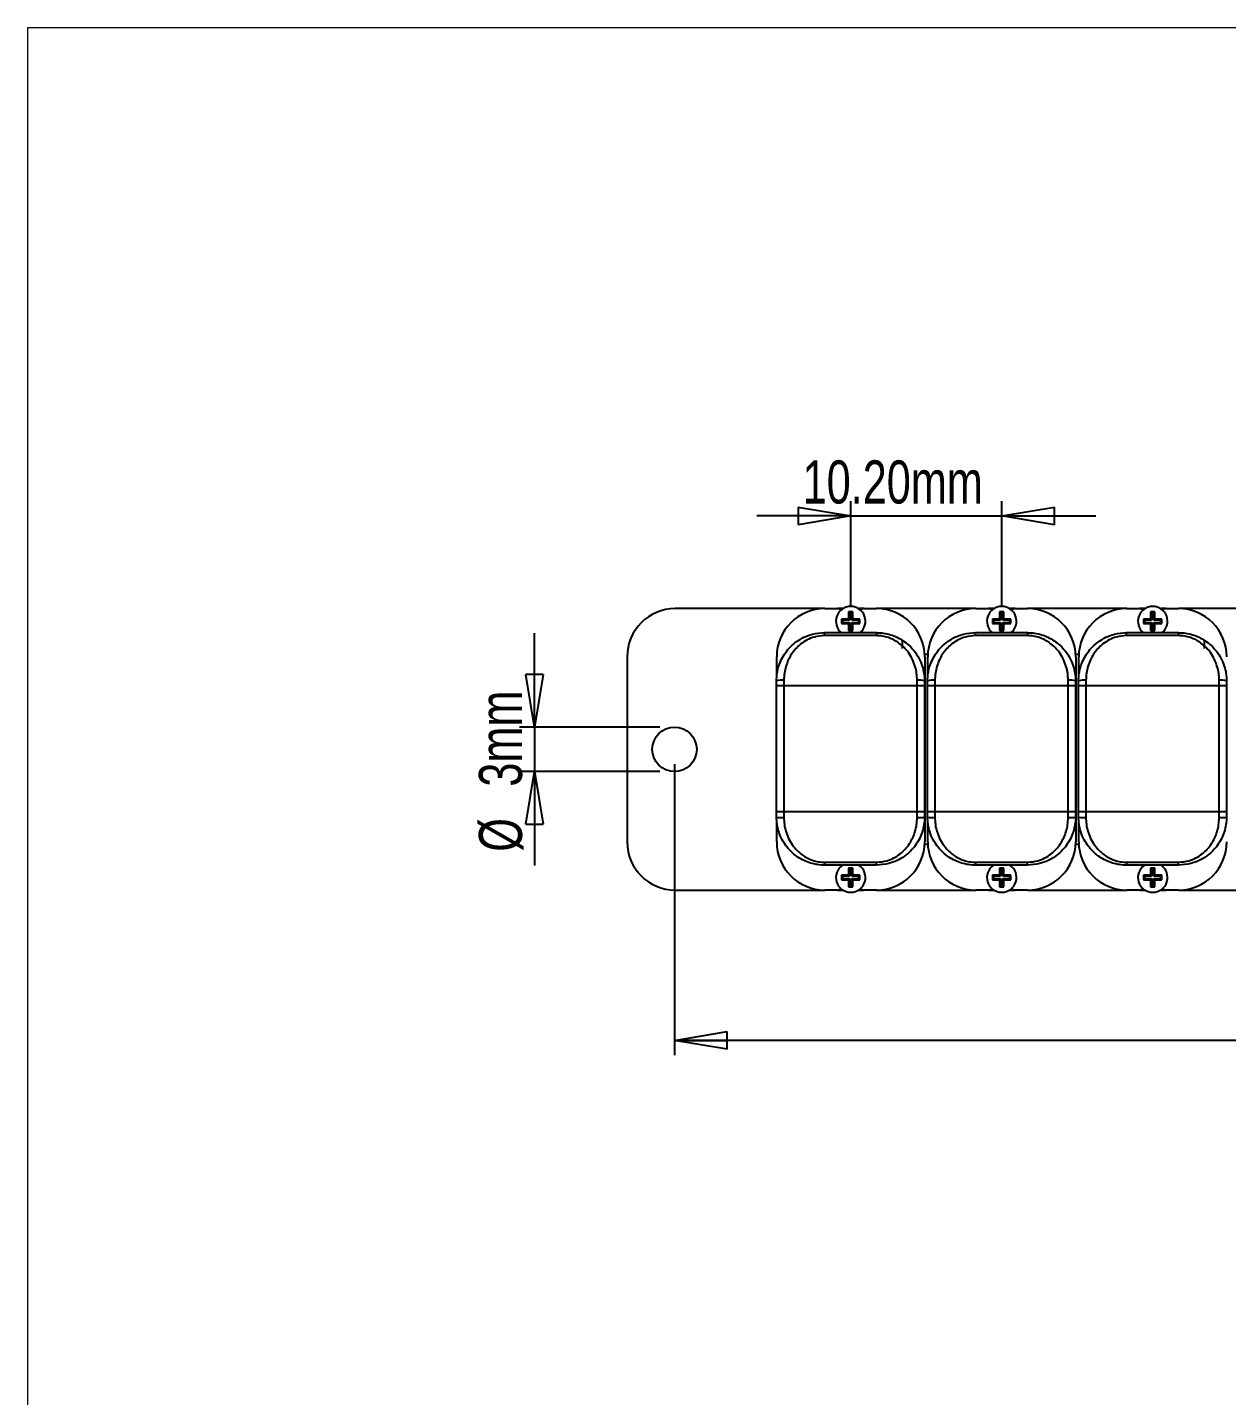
# Model space of a CAD drawing. Header units: millimetres. Extents: x 5 to 292, y 4 to 204.
# Drawn here: x 4.9 to 85.9, y 112.1 to 204.5 of the extents above; entities that cross this region are included whole.
import ezdxf

# ---------------------------------------------------------------- set-up
doc = ezdxf.new("R2010")
doc.units = ezdxf.units.MM
doc.layers.add('LAYER_1', color=179, linetype='Continuous')
doc.styles.add('SLDTEXTSTYLE0', font='TXT', dxfattribs={"width": 0.75})
doc.dimstyles.new('SLDDIMSTYLE0', dxfattribs={"dimtxt": 2.910417, "dimasz": 3.556, "dimexe": 0, "dimexo": 0.0625, "dimgap": 0.727604, "dimtad": 1, "dimrnd": 1e-09, "dimzin": 4, "dimdsep": 46, "dimtxsty": 'SLDTEXTSTYLE0', "dimblk1": 'CLOSED', "dimblk2": 'CLOSED', "dimsah": 1, "dimcen": 0.09, "dimadec": 0, "dimazin": 1, "dimtfac": 1, "dimtofl": 0, "dimtmove": 0, "dimatfit": 3, "dimldrblk": 'CLOSED', "dimfxl": 1, "dimfrac": 2, "dimtolj": 1, "dimtzin": 12, "dimarcsym": 0})
doc.dimstyles.new('SLDDIMSTYLE1', dxfattribs={"dimtxt": 2.910417, "dimasz": 3.556, "dimexe": 0, "dimexo": 0.0625, "dimgap": 0.727604, "dimtad": 1, "dimrnd": 1e-09, "dimzin": 4, "dimdsep": 46, "dimtxsty": 'SLDTEXTSTYLE0', "dimblk1": 'CLOSED', "dimblk2": 'CLOSED', "dimsah": 1, "dimcen": 0.09, "dimadec": 0, "dimazin": 1, "dimtfac": 1, "dimtmove": 0, "dimatfit": 0, "dimldrblk": 'CLOSED', "dimfxl": 1, "dimfrac": 2, "dimtolj": 1, "dimtzin": 12, "dimarcsym": 0})
doc.dimstyles.new('SLDDIMSTYLE2', dxfattribs={"dimtxt": 2.910417, "dimasz": 3.556, "dimexe": 0, "dimexo": 0.0625, "dimgap": 0.727604, "dimtad": 1, "dimrnd": 1e-09, "dimzin": 12, "dimdsep": 46, "dimtxsty": 'SLDTEXTSTYLE0', "dimblk1": 'CLOSED', "dimblk2": 'CLOSED', "dimsah": 1, "dimcen": 0.09, "dimadec": 0, "dimazin": 3, "dimtfac": 1, "dimtmove": 0, "dimatfit": 0, "dimldrblk": 'CLOSED', "dimfxl": 1, "dimfrac": 2, "dimtolj": 1, "dimtzin": 12, "dimarcsym": 0})

# ---------------------------------------------------------------- blocks, each defined once
blk = doc.blocks.new('_CLOSED')
at = {"color": 0, "linetype": 'ByBlock', "lineweight": -2}
for p, q in [((-1, 0.166667), (0, 0)), ((-1, 0.166667), (-1, -0.166667)), ((0, 0), (-1, -0.166667)), ((0, 0), (-1, 0))]:
    blk.add_line(p, q, dxfattribs=at)
blk = doc.blocks.new('_D_2')
at = {"layer": 'LAYER_1'}
for p, q in [((60.532, 165.381), (60.532, 172.489)), ((70.732, 165.381), (70.732, 172.489)), ((60.532, 171.489), (54.182, 171.489)), ((60.532, 171.489), (70.732, 171.489)), ((70.732, 171.489), (77.082, 171.489))]:
    blk.add_line(p, q, dxfattribs=at)
at = {"layer": 'LAYER_1', "xscale": 3.556, "yscale": 3.556}
blk.add_blockref('_CLOSED', (60.532, 171.489, -46.649), dxfattribs=at)
at = {"layer": 'LAYER_1', "xscale": 3.556, "yscale": 3.556, "rotation": 180}
blk.add_blockref('_CLOSED', (70.732, 171.489, -46.649), dxfattribs=at)
at = {"layer": 'LAYER_1', "insert": (57.286, 175.241), "char_height": 2.9104, "attachment_point": 1, "style": 'SLDTEXTSTYLE0'}
blk.add_mtext('10.20mm', dxfattribs=at)
blk = doc.blocks.new('_D_4')
at = {"layer": 'LAYER_1'}
for p, q in [((48.632, 154.731), (48.632, 135.081)), ((143.832, 154.731), (143.832, 135.081)), ((143.832, 136.081), (48.632, 136.081))]:
    blk.add_line(p, q, dxfattribs=at)
at = {"layer": 'LAYER_1', "xscale": 3.556, "yscale": 3.556, "rotation": 180}
blk.add_blockref('_CLOSED', (48.632, 136.081, -46.649), dxfattribs=at)
at = {"layer": 'LAYER_1', "xscale": 3.556, "yscale": 3.556}
blk.add_blockref('_CLOSED', (143.832, 136.081, -46.649), dxfattribs=at)
at = {"layer": 'LAYER_1', "insert": (87.757, 139.833), "char_height": 2.9104, "attachment_point": 1, "style": 'SLDTEXTSTYLE0'}
blk.add_mtext('95.20mm', dxfattribs=at)
blk = doc.blocks.new('_D_5')
at = {"layer": 'LAYER_1'}
for p, q in [((39.172, 157.231), (39.172, 163.581)), ((47.632, 157.231), (38.172, 157.231)), ((39.172, 157.231), (39.172, 154.231)), ((47.632, 154.231), (38.172, 154.231)), ((39.172, 154.231), (39.172, 147.881))]:
    blk.add_line(p, q, dxfattribs=at)
at = {"layer": 'LAYER_1', "xscale": 3.556, "yscale": 3.556}
for p, rotation in [((39.172, 157.231, -46.649), 270), ((39.172, 154.231, -46.649), 90)]:
    blk.add_blockref('_CLOSED', p, dxfattribs=dict(at, rotation=rotation))
at = {"layer": 'LAYER_1', "char_height": 2.9104, "attachment_point": 1, "rotation": 90, "style": 'SLDTEXTSTYLE0'}
for s, insert in [('3mm', (35.42, 153.214)), ('%%c', (35.42, 148.821))]:
    blk.add_mtext(s, dxfattribs=dict(at, insert=insert))

msp = doc.modelspace()

# ---------------------------------------------------------------- linework, layer by layer
at = {"color": 7, "linetype": 'Continuous', "lineweight": 18}
for q in [(291.92, 204.48), (4.92, 4.48)]:
    msp.add_line((4.92, 204.48), q, dxfattribs=at)
at = {"color": 7, "linetype": 'Continuous', "lineweight": 25}
for p, q in [((58.782, 165.231), (48.682, 165.231)), ((58.782, 165.231), (59.632, 165.231)), ((59.932, 165.231), (59.632, 165.231)), ((60.382, 164.531), (59.907, 164.531)), ((59.907, 164.531), (59.907, 164.231)), ((59.98, 164.458), (59.907, 164.531)), ((59.932, 165.181), (59.932, 165.231)), ((60.006, 165.231), (59.932, 165.231)), ((60.455, 164.458), (59.98, 164.458)), ((59.98, 164.458), (59.98, 164.304)), ((60.455, 164.933), (60.382, 165.006)), ((60.682, 165.006), (60.382, 165.006)), ((60.382, 165.006), (60.382, 164.531)), ((60.455, 164.458), (60.382, 164.531)), ((60.61, 164.933), (60.455, 164.933)), ((60.455, 164.933), (60.455, 164.458)), ((60.61, 164.933), (60.682, 165.006)), ((60.61, 164.458), (60.61, 164.933)), ((60.61, 164.458), (60.682, 164.531)), ((61.085, 164.458), (60.61, 164.458)), ((60.682, 164.531), (60.682, 165.006)), ((61.157, 164.531), (60.682, 164.531)), ((61.132, 165.231), (61.059, 165.231)), ((61.085, 164.458), (61.157, 164.531)), ((61.085, 164.304), (61.085, 164.458)), ((61.132, 165.231), (61.132, 165.181)), ((61.432, 165.231), (61.132, 165.231)), ((61.157, 164.231), (61.157, 164.531)), ((61.432, 165.231), (62.282, 165.231)), ((68.982, 165.231), (62.282, 165.231)), ((68.982, 165.231), (69.832, 165.231)), ((70.132, 165.231), (69.832, 165.231)), ((70.582, 164.531), (70.107, 164.531)), ((70.107, 164.531), (70.107, 164.231)), ((70.18, 164.458), (70.107, 164.531)), ((70.132, 165.181), (70.132, 165.231)), ((70.206, 165.231), (70.132, 165.231)), ((70.655, 164.458), (70.18, 164.458)), ((70.18, 164.458), (70.18, 164.304)), ((70.655, 164.933), (70.582, 165.006)), ((70.882, 165.006), (70.582, 165.006)), ((70.582, 165.006), (70.582, 164.531)), ((70.655, 164.458), (70.582, 164.531)), ((70.81, 164.933), (70.655, 164.933)), ((70.655, 164.933), (70.655, 164.458)), ((70.81, 164.933), (70.882, 165.006)), ((70.81, 164.458), (70.81, 164.933)), ((70.81, 164.458), (70.882, 164.531)), ((71.285, 164.458), (70.81, 164.458)), ((70.882, 164.531), (70.882, 165.006)), ((71.357, 164.531), (70.882, 164.531)), ((71.332, 165.231), (71.259, 165.231)), ((71.285, 164.458), (71.357, 164.531)), ((71.285, 164.304), (71.285, 164.458)), ((71.332, 165.231), (71.332, 165.181)), ((71.632, 165.231), (71.332, 165.231)), ((71.357, 164.231), (71.357, 164.531)), ((71.632, 165.231), (72.482, 165.231)), ((79.182, 165.231), (72.482, 165.231)), ((79.182, 165.231), (80.032, 165.231)), ((80.332, 165.231), (80.032, 165.231)), ((80.782, 164.531), (80.307, 164.531)), ((80.307, 164.531), (80.307, 164.231)), ((80.38, 164.458), (80.307, 164.531)), ((80.332, 165.181), (80.332, 165.231)), ((80.406, 165.231), (80.332, 165.231)), ((80.38, 164.458), (80.38, 164.304)), ((80.855, 164.458), (80.38, 164.458)), ((80.782, 165.006), (80.782, 164.531)), ((81.082, 165.006), (80.782, 165.006)), ((80.855, 164.933), (80.782, 165.006)), ((80.855, 164.458), (80.782, 164.531)), ((81.01, 164.933), (80.855, 164.933)), ((80.855, 164.933), (80.855, 164.458)), ((81.01, 164.933), (81.082, 165.006)), ((81.01, 164.458), (81.01, 164.933)), ((81.01, 164.458), (81.082, 164.531)), ((81.485, 164.458), (81.01, 164.458)), ((81.082, 164.531), (81.082, 165.006)), ((81.557, 164.531), (81.082, 164.531)), ((81.532, 165.231), (81.459, 165.231)), ((81.485, 164.458), (81.557, 164.531)), ((81.485, 164.304), (81.485, 164.458)), ((81.532, 165.231), (81.532, 165.181)), ((81.832, 165.231), (81.532, 165.231)), ((81.557, 164.231), (81.557, 164.531)), ((81.832, 165.231), (82.682, 165.231)), ((89.382, 165.231), (82.682, 165.231)), ((58.769, 163.41), (58.769, 163.61)), ((58.769, 163.61), (62.269, 163.61)), ((59.939, 164.262), (59.907, 164.231)), ((59.907, 164.231), (60.382, 164.231)), ((59.932, 164.381), (59.943, 164.267)), ((59.98, 164.304), (59.943, 164.267)), ((59.98, 164.304), (60.455, 164.304)), ((60.455, 164.304), (60.382, 164.231)), ((60.382, 164.231), (60.382, 163.756)), ((60.414, 163.787), (60.382, 163.756)), ((60.382, 163.756), (60.682, 163.756)), ((60.455, 163.829), (60.418, 163.792)), ((60.455, 164.304), (60.455, 163.829)), ((60.455, 163.829), (60.61, 163.829)), ((60.61, 164.304), (60.682, 164.231)), ((60.61, 164.304), (61.085, 164.304)), ((60.61, 163.829), (60.61, 164.304)), ((60.61, 163.829), (60.646, 163.792)), ((60.651, 163.787), (60.682, 163.756)), ((60.682, 163.756), (60.682, 164.231)), ((60.682, 164.231), (61.157, 164.231)), ((61.085, 164.304), (61.121, 164.267)), ((61.121, 164.267), (61.132, 164.381)), ((61.126, 164.262), (61.157, 164.231)), ((62.269, 163.61), (62.269, 163.41)), ((68.969, 163.41), (68.969, 163.61)), ((68.969, 163.61), (72.469, 163.61)), ((70.139, 164.262), (70.107, 164.231)), ((70.107, 164.231), (70.582, 164.231)), ((70.132, 164.381), (70.143, 164.267)), ((70.18, 164.304), (70.143, 164.267)), ((70.18, 164.304), (70.655, 164.304)), ((70.655, 164.304), (70.582, 164.231)), ((70.582, 164.231), (70.582, 163.756)), ((70.614, 163.787), (70.582, 163.756)), ((70.582, 163.756), (70.882, 163.756)), ((70.655, 163.829), (70.618, 163.792)), ((70.655, 164.304), (70.655, 163.829)), ((70.655, 163.829), (70.81, 163.829)), ((70.81, 163.829), (70.81, 164.304)), ((70.81, 164.304), (70.882, 164.231)), ((70.81, 164.304), (71.285, 164.304)), ((70.81, 163.829), (70.846, 163.792)), ((70.851, 163.787), (70.882, 163.756)), ((70.882, 163.756), (70.882, 164.231)), ((70.882, 164.231), (71.357, 164.231)), ((71.285, 164.304), (71.321, 164.267)), ((71.321, 164.267), (71.332, 164.381)), ((71.326, 164.262), (71.357, 164.231)), ((72.469, 163.61), (72.469, 163.41)), ((79.169, 163.41), (79.169, 163.61)), ((79.169, 163.61), (82.669, 163.61)), ((80.339, 164.262), (80.307, 164.231)), ((80.307, 164.231), (80.782, 164.231)), ((80.332, 164.381), (80.343, 164.267)), ((80.38, 164.304), (80.343, 164.267)), ((80.38, 164.304), (80.855, 164.304)), ((80.855, 164.304), (80.782, 164.231)), ((80.782, 164.231), (80.782, 163.756)), ((80.814, 163.787), (80.782, 163.756)), ((80.782, 163.756), (81.082, 163.756)), ((80.855, 163.829), (80.818, 163.792)), ((80.855, 164.304), (80.855, 163.829)), ((80.855, 163.829), (81.01, 163.829)), ((81.01, 163.829), (81.01, 164.304)), ((81.01, 164.304), (81.082, 164.231)), ((81.01, 164.304), (81.485, 164.304)), ((81.01, 163.829), (81.046, 163.792)), ((81.051, 163.787), (81.082, 163.756)), ((81.082, 163.756), (81.082, 164.231)), ((81.082, 164.231), (81.557, 164.231)), ((81.485, 164.304), (81.521, 164.267)), ((81.521, 164.267), (81.532, 164.381)), ((81.526, 164.262), (81.557, 164.231)), ((82.669, 163.61), (82.669, 163.41)), ((62.269, 163.41), (58.769, 163.41)), ((64.032, 162.531), (64.032, 163.031)), ((72.469, 163.41), (68.969, 163.41)), ((82.669, 163.41), (79.169, 163.41)), ((84.432, 162.531), (84.432, 163.031)), ((45.432, 161.981), (45.432, 149.481)), ((55.532, 160.533), (55.532, 161.981)), ((65.736, 162.131), (65.529, 162.131)), ((65.532, 161.981), (65.532, 149.481)), ((65.732, 160.533), (65.732, 161.981)), ((75.936, 162.131), (75.729, 162.131)), ((75.732, 161.981), (75.732, 149.481)), ((75.932, 160.533), (75.932, 161.981)), ((55.519, 160.01), (55.519, 160.36)), ((56.019, 160.01), (55.519, 160.01)), ((55.519, 151.51), (55.519, 160.01)), ((56.019, 160.394), (56.019, 160.01)), ((65.019, 160.01), (56.019, 160.01)), ((56.019, 160.01), (56.019, 151.51)), ((65.019, 160.01), (65.019, 160.394)), ((65.519, 160.01), (65.019, 160.01)), ((65.019, 151.51), (65.019, 160.01)), ((65.519, 160.36), (65.519, 160.01)), ((65.519, 160.01), (65.519, 151.51)), ((65.719, 160.01), (65.719, 160.36)), ((66.219, 160.01), (65.719, 160.01)), ((65.719, 151.51), (65.719, 160.01)), ((66.219, 160.394), (66.219, 160.01)), ((75.219, 160.01), (66.219, 160.01)), ((66.219, 160.01), (66.219, 151.51)), ((75.219, 160.01), (75.219, 160.394)), ((75.719, 160.01), (75.219, 160.01)), ((75.219, 151.51), (75.219, 160.01)), ((75.719, 160.36), (75.719, 160.01)), ((75.719, 160.01), (75.719, 151.51)), ((75.919, 160.01), (75.919, 160.36)), ((76.419, 160.01), (75.919, 160.01)), ((75.919, 151.51), (75.919, 160.01)), ((76.419, 160.394), (76.419, 160.01)), ((85.419, 160.01), (76.419, 160.01)), ((76.419, 160.01), (76.419, 151.51)), ((85.419, 160.01), (85.419, 160.394)), ((85.919, 160.01), (85.419, 160.01)), ((85.419, 151.51), (85.419, 160.01)), ((85.919, 160.36), (85.919, 160.01)), ((85.919, 160.01), (85.919, 151.51)), ((56.019, 151.51), (55.519, 151.51)), ((55.519, 151.16), (55.519, 151.51)), ((55.532, 149.481), (55.532, 150.988)), ((65.019, 151.51), (56.019, 151.51)), ((56.019, 151.51), (56.019, 151.127)), ((65.519, 151.51), (65.019, 151.51)), ((65.019, 151.127), (65.019, 151.51)), ((65.519, 151.51), (65.519, 151.16)), ((66.219, 151.51), (65.719, 151.51)), ((65.719, 151.16), (65.719, 151.51)), ((65.732, 149.481), (65.732, 150.988)), ((75.219, 151.51), (66.219, 151.51)), ((66.219, 151.51), (66.219, 151.127)), ((75.719, 151.51), (75.219, 151.51)), ((75.219, 151.127), (75.219, 151.51)), ((75.719, 151.51), (75.719, 151.16)), ((76.419, 151.51), (75.919, 151.51)), ((75.919, 151.16), (75.919, 151.51)), ((75.932, 149.481), (75.932, 150.988)), ((85.419, 151.51), (76.419, 151.51)), ((76.419, 151.51), (76.419, 151.127)), ((85.919, 151.51), (85.419, 151.51)), ((85.419, 151.127), (85.419, 151.51)), ((85.919, 151.51), (85.919, 151.16)), ((65.529, 149.331), (65.736, 149.331)), ((75.729, 149.331), (75.936, 149.331)), ((58.769, 148.11), (62.269, 148.11)), ((58.769, 148.11), (58.769, 147.91)), ((62.269, 147.91), (58.769, 147.91)), ((62.269, 147.91), (62.269, 148.11)), ((68.969, 148.11), (68.969, 147.91)), ((68.969, 148.11), (72.469, 148.11)), ((72.469, 147.91), (68.969, 147.91)), ((72.469, 147.91), (72.469, 148.11)), ((79.169, 148.11), (82.669, 148.11)), ((79.169, 148.11), (79.169, 147.91)), ((82.669, 147.91), (79.169, 147.91)), ((82.669, 147.91), (82.669, 148.11)), ((60.382, 147.231), (59.907, 147.231)), ((59.907, 147.231), (59.907, 146.931)), ((59.939, 147.2), (59.907, 147.231)), ((59.98, 147.004), (59.907, 146.931)), ((59.907, 146.931), (60.382, 146.931)), ((59.943, 147.195), (59.932, 147.081)), ((59.98, 147.158), (59.943, 147.195)), ((60.455, 147.158), (59.98, 147.158)), ((59.98, 147.158), (59.98, 147.004)), ((59.98, 147.004), (60.455, 147.004)), ((60.382, 147.706), (60.382, 147.231)), ((60.682, 147.706), (60.382, 147.706)), ((60.414, 147.675), (60.382, 147.706)), ((60.455, 147.158), (60.382, 147.231)), ((60.455, 147.004), (60.382, 146.931)), ((60.382, 146.931), (60.382, 146.456)), ((60.455, 147.633), (60.418, 147.67)), ((60.61, 147.633), (60.455, 147.633)), ((60.455, 147.633), (60.455, 147.158)), ((60.455, 147.004), (60.455, 146.529)), ((60.61, 147.633), (60.646, 147.67)), ((60.61, 147.158), (60.61, 147.633)), ((60.61, 147.158), (60.682, 147.231)), ((61.085, 147.158), (60.61, 147.158)), ((60.61, 146.529), (60.61, 147.004)), ((60.61, 147.004), (60.682, 146.931)), ((60.61, 147.004), (61.085, 147.004)), ((60.651, 147.675), (60.682, 147.706)), ((60.682, 147.231), (60.682, 147.706)), ((61.157, 147.231), (60.682, 147.231)), ((60.682, 146.456), (60.682, 146.931)), ((60.682, 146.931), (61.157, 146.931)), ((61.085, 147.158), (61.121, 147.195)), ((61.085, 147.004), (61.085, 147.158)), ((61.085, 147.004), (61.157, 146.931)), ((61.132, 147.081), (61.121, 147.195)), ((61.126, 147.2), (61.157, 147.231)), ((61.157, 146.931), (61.157, 147.231)), ((70.582, 147.231), (70.107, 147.231)), ((70.107, 147.231), (70.107, 146.931)), ((70.139, 147.2), (70.107, 147.231)), ((70.18, 147.004), (70.107, 146.931)), ((70.107, 146.931), (70.582, 146.931)), ((70.143, 147.195), (70.132, 147.081)), ((70.18, 147.158), (70.143, 147.195)), ((70.655, 147.158), (70.18, 147.158)), ((70.18, 147.158), (70.18, 147.004)), ((70.18, 147.004), (70.655, 147.004)), ((70.614, 147.675), (70.582, 147.706)), ((70.882, 147.706), (70.582, 147.706)), ((70.582, 147.706), (70.582, 147.231)), ((70.655, 147.158), (70.582, 147.231)), ((70.655, 147.004), (70.582, 146.931)), ((70.582, 146.931), (70.582, 146.456)), ((70.655, 147.633), (70.618, 147.67)), ((70.81, 147.633), (70.655, 147.633)), ((70.655, 147.633), (70.655, 147.158)), ((70.655, 147.004), (70.655, 146.529)), ((70.81, 147.633), (70.846, 147.67)), ((70.81, 147.158), (70.81, 147.633)), ((70.81, 147.158), (70.882, 147.231)), ((71.285, 147.158), (70.81, 147.158)), ((70.81, 146.529), (70.81, 147.004)), ((70.81, 147.004), (70.882, 146.931)), ((70.81, 147.004), (71.285, 147.004)), ((70.851, 147.675), (70.882, 147.706)), ((70.882, 147.231), (70.882, 147.706)), ((71.357, 147.231), (70.882, 147.231)), ((70.882, 146.456), (70.882, 146.931)), ((70.882, 146.931), (71.357, 146.931)), ((71.285, 147.158), (71.321, 147.195)), ((71.285, 147.004), (71.285, 147.158)), ((71.285, 147.004), (71.357, 146.931)), ((71.332, 147.081), (71.321, 147.195)), ((71.326, 147.2), (71.357, 147.231)), ((71.357, 146.931), (71.357, 147.231)), ((80.782, 147.231), (80.307, 147.231)), ((80.307, 147.231), (80.307, 146.931)), ((80.339, 147.2), (80.307, 147.231)), ((80.38, 147.004), (80.307, 146.931)), ((80.307, 146.931), (80.782, 146.931)), ((80.343, 147.195), (80.332, 147.081)), ((80.38, 147.158), (80.343, 147.195)), ((80.38, 147.158), (80.38, 147.004)), ((80.855, 147.158), (80.38, 147.158)), ((80.38, 147.004), (80.855, 147.004)), ((80.782, 147.706), (80.782, 147.231)), ((81.082, 147.706), (80.782, 147.706)), ((80.814, 147.675), (80.782, 147.706)), ((80.855, 147.158), (80.782, 147.231)), ((80.855, 147.004), (80.782, 146.931)), ((80.782, 146.931), (80.782, 146.456)), ((80.855, 147.633), (80.818, 147.67)), ((81.01, 147.633), (80.855, 147.633)), ((80.855, 147.633), (80.855, 147.158)), ((80.855, 147.004), (80.855, 146.529)), ((81.01, 147.633), (81.046, 147.67)), ((81.01, 147.158), (81.01, 147.633)), ((81.01, 147.158), (81.082, 147.231)), ((81.485, 147.158), (81.01, 147.158)), ((81.01, 146.529), (81.01, 147.004)), ((81.01, 147.004), (81.082, 146.931)), ((81.01, 147.004), (81.485, 147.004)), ((81.051, 147.675), (81.082, 147.706)), ((81.082, 147.231), (81.082, 147.706)), ((81.557, 147.231), (81.082, 147.231)), ((81.082, 146.456), (81.082, 146.931)), ((81.082, 146.931), (81.557, 146.931)), ((81.485, 147.158), (81.521, 147.195)), ((81.485, 147.004), (81.485, 147.158)), ((81.485, 147.004), (81.557, 146.931)), ((81.532, 147.081), (81.521, 147.195)), ((81.526, 147.2), (81.557, 147.231)), ((81.557, 146.931), (81.557, 147.231)), ((48.682, 146.231), (58.782, 146.231)), ((59.632, 146.231), (58.782, 146.231)), ((59.632, 146.231), (59.932, 146.231)), ((59.932, 146.231), (59.932, 146.281)), ((59.932, 146.231), (60.006, 146.231)), ((60.455, 146.529), (60.382, 146.456)), ((60.382, 146.456), (60.682, 146.456)), ((60.455, 146.529), (60.61, 146.529)), ((60.61, 146.529), (60.682, 146.456)), ((61.059, 146.231), (61.132, 146.231)), ((61.132, 146.281), (61.132, 146.231)), ((61.132, 146.231), (61.432, 146.231)), ((62.282, 146.231), (61.432, 146.231)), ((62.282, 146.231), (68.982, 146.231)), ((69.832, 146.231), (68.982, 146.231)), ((69.832, 146.231), (70.132, 146.231)), ((70.132, 146.231), (70.132, 146.281)), ((70.132, 146.231), (70.206, 146.231)), ((70.655, 146.529), (70.582, 146.456)), ((70.582, 146.456), (70.882, 146.456)), ((70.655, 146.529), (70.81, 146.529)), ((70.81, 146.529), (70.882, 146.456)), ((71.259, 146.231), (71.332, 146.231)), ((71.332, 146.281), (71.332, 146.231)), ((71.332, 146.231), (71.632, 146.231)), ((72.482, 146.231), (71.632, 146.231)), ((72.482, 146.231), (79.182, 146.231)), ((80.032, 146.231), (79.182, 146.231)), ((80.032, 146.231), (80.332, 146.231)), ((80.332, 146.231), (80.332, 146.281)), ((80.332, 146.231), (80.406, 146.231)), ((80.855, 146.529), (80.782, 146.456)), ((80.782, 146.456), (81.082, 146.456)), ((80.855, 146.529), (81.01, 146.529)), ((81.01, 146.529), (81.082, 146.456)), ((81.459, 146.231), (81.532, 146.231)), ((81.532, 146.281), (81.532, 146.231)), ((81.532, 146.231), (81.832, 146.231)), ((82.682, 146.231), (81.832, 146.231)), ((82.682, 146.231), (89.382, 146.231))]:
    msp.add_line(p, q, dxfattribs=at)
msp.add_circle((48.632, 155.731), 1.5, dxfattribs=at)
for centre, radius, start, end in [((60.532, 164.381), 1, 309.61017, 230.38983), ((70.732, 164.381), 1, 309.61017, 230.38983), ((80.932, 164.381), 1, 309.61017, 230.38983), ((48.682, 161.981), 3.25, 90, 180), ((58.782, 161.981), 3.25, 90, 180), ((59.632, 164.931), 0.3, 39.90868, 90), ((61.432, 164.931), 0.3, 90, 140.09132), ((62.282, 161.981), 3.25, 0, 90), ((68.982, 161.981), 3.25, 90, 180), ((69.832, 164.931), 0.3, 39.90868, 90), ((71.632, 164.931), 0.3, 90, 140.09132), ((72.482, 161.981), 3.25, 0, 90), ((79.182, 161.981), 3.25, 90, 180), ((80.032, 164.931), 0.3, 39.90868, 90), ((81.832, 164.931), 0.3, 90, 140.09132), ((82.682, 161.981), 3.25, 0, 90), ((60.532, 164.381), 0.6, 259.04147, 280.95853), ((70.732, 164.381), 0.6, 259.04147, 280.95853), ((80.932, 164.381), 0.6, 259.04147, 280.95853), ((55.894, 158.524), 1.875, 86.19456, 101.55626), ((65.143, 158.524), 1.875, 78.44374, 93.80544), ((66.094, 158.524), 1.875, 86.19456, 101.55626), ((75.343, 158.524), 1.875, 78.44374, 93.80544), ((76.294, 158.524), 1.875, 86.19456, 101.55626), ((85.543, 158.524), 1.875, 78.44374, 93.80544), ((55.894, 152.997), 1.875, 258.44374, 273.80544), ((65.143, 152.997), 1.875, 266.19456, 281.55626), ((66.094, 152.997), 1.875, 258.44374, 273.80544), ((75.343, 152.997), 1.875, 266.19456, 281.55626), ((76.294, 152.997), 1.875, 258.44374, 273.80544), ((85.543, 152.997), 1.875, 266.19456, 281.55626), ((48.682, 149.481), 3.25, 180, 270), ((58.782, 149.481), 3.25, 180, 270), ((62.282, 149.481), 3.25, 270, 360), ((68.982, 149.481), 3.25, 180, 270), ((72.482, 149.481), 3.25, 270, 360), ((79.182, 149.481), 3.25, 180, 270), ((82.682, 149.481), 3.25, 270, 360), ((60.532, 147.081), 1, 123.94234, 270), ((60.532, 147.081), 1, 270, 56.05766), ((70.732, 147.081), 1, 123.94234, 270), ((70.732, 147.081), 1, 270, 56.05766), ((80.932, 147.081), 1, 123.94234, 270), ((80.932, 147.081), 1, 270, 56.05766), ((60.532, 147.081), 0.6, 79.04147, 100.95853), ((70.732, 147.081), 0.6, 79.04147, 100.95853), ((80.932, 147.081), 0.6, 79.04147, 100.95853), ((59.632, 146.531), 0.3, 270, 320.09132), ((61.432, 146.531), 0.3, 219.90868, 270), ((69.832, 146.531), 0.3, 270, 320.09132), ((71.632, 146.531), 0.3, 219.90868, 270), ((80.032, 146.531), 0.3, 270, 320.09132), ((81.832, 146.531), 0.3, 219.90868, 270)]:
    msp.add_arc(centre, radius, start, end, dxfattribs=at)
for points, knots in [([(55.519, 160.36), (55.527, 160.53), (55.542, 160.875), (55.667, 161.37), (55.859, 161.838), (56.123, 162.271), (56.46, 162.669), (56.876, 163.022), (57.37, 163.312), (58.002, 163.553), (58.488, 163.59), (58.769, 163.61)], [0, 0, 0, 0, 0.097847, 0.198625, 0.295593, 0.394956, 0.499553, 0.606771, 0.721034, 0.839304, 1, 1, 1, 1]), ([(62.269, 163.61), (62.429, 163.604), (62.754, 163.59), (63.223, 163.479), (63.666, 163.307), (64.085, 163.07), (64.478, 162.763), (64.841, 162.372), (65.152, 161.9), (65.368, 161.386), (65.496, 160.865), (65.511, 160.53), (65.519, 160.36)], [0, 0, 0, 0, 0.0919307, 0.186691, 0.2776451, 0.3706814, 0.4718976, 0.5754888, 0.6894682, 0.8072231, 0.902296, 1, 1, 1, 1]), ([(65.719, 160.36), (65.727, 160.53), (65.742, 160.875), (65.867, 161.37), (66.059, 161.838), (66.323, 162.271), (66.66, 162.669), (67.076, 163.022), (67.57, 163.312), (68.202, 163.553), (68.688, 163.59), (68.969, 163.61)], [0, 0, 0, 0, 0.097847, 0.198625, 0.295593, 0.394956, 0.499553, 0.606771, 0.721034, 0.839304, 1, 1, 1, 1]), ([(72.469, 163.61), (72.629, 163.604), (72.954, 163.59), (73.423, 163.479), (73.866, 163.307), (74.285, 163.07), (74.678, 162.763), (75.041, 162.372), (75.352, 161.9), (75.568, 161.386), (75.696, 160.865), (75.711, 160.53), (75.719, 160.36)], [0, 0, 0, 0, 0.0919307, 0.186691, 0.2776451, 0.3706814, 0.4718976, 0.5754888, 0.6894682, 0.8072231, 0.902296, 1, 1, 1, 1]), ([(75.919, 160.36), (75.927, 160.53), (75.942, 160.875), (76.067, 161.37), (76.259, 161.838), (76.523, 162.271), (76.86, 162.669), (77.276, 163.022), (77.77, 163.312), (78.402, 163.553), (78.888, 163.59), (79.169, 163.61)], [0, 0, 0, 0, 0.097847, 0.198625, 0.295593, 0.394956, 0.499553, 0.606771, 0.721034, 0.839304, 1, 1, 1, 1]), ([(82.669, 163.61), (82.829, 163.604), (83.154, 163.59), (83.623, 163.479), (84.066, 163.307), (84.485, 163.07), (84.878, 162.763), (85.241, 162.372), (85.552, 161.9), (85.768, 161.386), (85.896, 160.865), (85.911, 160.53), (85.919, 160.36)], [0, 0, 0, 0, 0.0919307, 0.186691, 0.2776451, 0.3706814, 0.4718976, 0.5754888, 0.6894682, 0.8072231, 0.902296, 1, 1, 1, 1]), ([(58.769, 163.41), (58.531, 163.391), (58.118, 163.357), (57.584, 163.133), (57.17, 162.867), (56.815, 162.536), (56.532, 162.171), (56.308, 161.767), (56.146, 161.338), (56.039, 160.876), (56.026, 160.556), (56.019, 160.394)], [0, 0, 0, 0, 0.15204, 0.263063, 0.378844, 0.484471, 0.592649, 0.692472, 0.794495, 0.895879, 1, 1, 1, 1]), ([(65.019, 160.394), (65.013, 160.548), (65, 160.858), (64.894, 161.335), (64.712, 161.815), (64.453, 162.25), (64.143, 162.618), (63.815, 162.902), (63.458, 163.126), (63.088, 163.284), (62.687, 163.39), (62.41, 163.404), (62.269, 163.41)], [0, 0, 0, 0, 0.098438, 0.19944, 0.316599, 0.437452, 0.539331, 0.643479, 0.732166, 0.82297, 0.909818, 1, 1, 1, 1]), ([(68.969, 163.41), (68.731, 163.391), (68.318, 163.357), (67.784, 163.133), (67.37, 162.867), (67.015, 162.536), (66.732, 162.171), (66.508, 161.767), (66.346, 161.338), (66.239, 160.876), (66.226, 160.556), (66.219, 160.394)], [0, 0, 0, 0, 0.15204, 0.263063, 0.378844, 0.484471, 0.592649, 0.692472, 0.794495, 0.895879, 1, 1, 1, 1]), ([(75.219, 160.394), (75.213, 160.548), (75.2, 160.858), (75.094, 161.335), (74.912, 161.815), (74.653, 162.25), (74.343, 162.618), (74.015, 162.902), (73.658, 163.126), (73.288, 163.284), (72.887, 163.39), (72.61, 163.404), (72.469, 163.41)], [0, 0, 0, 0, 0.098438, 0.19944, 0.316599, 0.437452, 0.539331, 0.643479, 0.732166, 0.82297, 0.909818, 1, 1, 1, 1]), ([(79.169, 163.41), (78.931, 163.391), (78.518, 163.357), (77.984, 163.133), (77.57, 162.867), (77.215, 162.536), (76.932, 162.171), (76.708, 161.767), (76.546, 161.338), (76.439, 160.876), (76.426, 160.556), (76.419, 160.394)], [0, 0, 0, 0, 0.15204, 0.263063, 0.378844, 0.484471, 0.592649, 0.692472, 0.794495, 0.895879, 1, 1, 1, 1]), ([(85.419, 160.394), (85.413, 160.548), (85.4, 160.858), (85.294, 161.335), (85.112, 161.815), (84.853, 162.25), (84.543, 162.618), (84.215, 162.902), (83.858, 163.126), (83.488, 163.284), (83.087, 163.39), (82.81, 163.404), (82.669, 163.41)], [0, 0, 0, 0, 0.098438, 0.19944, 0.316599, 0.437452, 0.539331, 0.643479, 0.732166, 0.82297, 0.909818, 1, 1, 1, 1]), ([(58.769, 147.91), (58.609, 147.917), (58.284, 147.931), (57.815, 148.042), (57.371, 148.214), (56.952, 148.451), (56.56, 148.758), (56.197, 149.149), (55.886, 149.621), (55.67, 150.135), (55.542, 150.656), (55.527, 150.991), (55.519, 151.16)], [0, 0, 0, 0, 0.091931, 0.186691, 0.277645, 0.370681, 0.471898, 0.575489, 0.689468, 0.807223, 0.902296, 1, 1, 1, 1]), ([(56.019, 151.127), (56.025, 150.973), (56.038, 150.663), (56.143, 150.186), (56.326, 149.706), (56.585, 149.271), (56.894, 148.903), (57.222, 148.619), (57.58, 148.395), (57.95, 148.237), (58.351, 148.131), (58.628, 148.117), (58.769, 148.11)], [0, 0, 0, 0, 0.098438, 0.19944, 0.316599, 0.437452, 0.539331, 0.643479, 0.732166, 0.82297, 0.909818, 1, 1, 1, 1]), ([(65.519, 151.16), (65.511, 150.991), (65.495, 150.646), (65.371, 150.151), (65.178, 149.683), (64.914, 149.25), (64.577, 148.852), (64.162, 148.499), (63.668, 148.209), (63.036, 147.968), (62.549, 147.931), (62.269, 147.91)], [0, 0, 0, 0, 0.0978469, 0.1986255, 0.2955932, 0.3949559, 0.4995532, 0.6067713, 0.7210345, 0.8393044, 1, 1, 1, 1]), ([(62.269, 148.11), (62.507, 148.13), (62.919, 148.164), (63.453, 148.388), (63.868, 148.654), (64.222, 148.985), (64.505, 149.35), (64.73, 149.754), (64.892, 150.183), (64.998, 150.645), (65.012, 150.965), (65.019, 151.127)], [0, 0, 0, 0, 0.15204, 0.263063, 0.378844, 0.484471, 0.592649, 0.692472, 0.794495, 0.895879, 1, 1, 1, 1]), ([(68.969, 147.91), (68.809, 147.917), (68.484, 147.931), (68.015, 148.042), (67.571, 148.214), (67.152, 148.451), (66.76, 148.758), (66.397, 149.149), (66.086, 149.621), (65.87, 150.135), (65.742, 150.656), (65.727, 150.991), (65.719, 151.16)], [0, 0, 0, 0, 0.091931, 0.186691, 0.277645, 0.370681, 0.471898, 0.575489, 0.689468, 0.807223, 0.902296, 1, 1, 1, 1]), ([(66.219, 151.127), (66.225, 150.973), (66.238, 150.663), (66.343, 150.186), (66.526, 149.706), (66.785, 149.271), (67.094, 148.903), (67.422, 148.619), (67.78, 148.395), (68.15, 148.237), (68.551, 148.131), (68.828, 148.117), (68.969, 148.11)], [0, 0, 0, 0, 0.098438, 0.19944, 0.316599, 0.437452, 0.539331, 0.643479, 0.732166, 0.82297, 0.909818, 1, 1, 1, 1]), ([(75.719, 151.16), (75.711, 150.991), (75.695, 150.646), (75.571, 150.151), (75.378, 149.683), (75.114, 149.25), (74.777, 148.852), (74.362, 148.499), (73.868, 148.209), (73.236, 147.968), (72.749, 147.931), (72.469, 147.91)], [0, 0, 0, 0, 0.097847, 0.198625, 0.295593, 0.394956, 0.499553, 0.606771, 0.721034, 0.839304, 1, 1, 1, 1]), ([(72.469, 148.11), (72.707, 148.13), (73.119, 148.164), (73.653, 148.388), (74.068, 148.654), (74.422, 148.985), (74.705, 149.35), (74.93, 149.754), (75.092, 150.183), (75.198, 150.645), (75.212, 150.965), (75.219, 151.127)], [0, 0, 0, 0, 0.15204, 0.263063, 0.378844, 0.484471, 0.592649, 0.692472, 0.794495, 0.895879, 1, 1, 1, 1]), ([(79.169, 147.91), (79.009, 147.917), (78.684, 147.931), (78.215, 148.042), (77.771, 148.214), (77.352, 148.451), (76.96, 148.758), (76.597, 149.149), (76.286, 149.621), (76.07, 150.135), (75.942, 150.656), (75.927, 150.991), (75.919, 151.16)], [0, 0, 0, 0, 0.091931, 0.186691, 0.277645, 0.370681, 0.471898, 0.575489, 0.689468, 0.807223, 0.902296, 1, 1, 1, 1]), ([(76.419, 151.127), (76.425, 150.973), (76.438, 150.663), (76.543, 150.186), (76.726, 149.706), (76.985, 149.271), (77.294, 148.903), (77.622, 148.619), (77.98, 148.395), (78.35, 148.237), (78.751, 148.131), (79.028, 148.117), (79.169, 148.11)], [0, 0, 0, 0, 0.098438, 0.19944, 0.316599, 0.437452, 0.539331, 0.643479, 0.732166, 0.82297, 0.909818, 1, 1, 1, 1]), ([(85.919, 151.16), (85.911, 150.991), (85.895, 150.646), (85.771, 150.151), (85.578, 149.683), (85.314, 149.25), (84.977, 148.852), (84.562, 148.499), (84.068, 148.209), (83.436, 147.968), (82.949, 147.931), (82.669, 147.91)], [0, 0, 0, 0, 0.097847, 0.198625, 0.295593, 0.394956, 0.499553, 0.606771, 0.721034, 0.839304, 1, 1, 1, 1]), ([(82.669, 148.11), (82.907, 148.13), (83.319, 148.164), (83.853, 148.388), (84.268, 148.654), (84.622, 148.985), (84.905, 149.35), (85.13, 149.754), (85.292, 150.183), (85.398, 150.645), (85.412, 150.965), (85.419, 151.127)], [0, 0, 0, 0, 0.15204, 0.263063, 0.378844, 0.484471, 0.592649, 0.692472, 0.794495, 0.895879, 1, 1, 1, 1])]:
    msp.add_open_spline(points, degree=3, knots=knots, dxfattribs=at)

# ---------------------------------------------------------------- dimensions: what is measured, and where the dimension line sits
at = {"layer": 'LAYER_1'}
for base, p1, p2, dimstyle, picture, middle in [((70.732, 171.489), (60.532, 164.381), (70.732, 164.381), 'SLDDIMSTYLE1', '_D_2', (65.761, 171.489)), ((48.632, 136.081), (143.832, 155.731), (48.632, 155.731), 'SLDDIMSTYLE0', '_D_4', (96.232, 136.081))]:
    dim = msp.add_linear_dim(base=base, p1=p1, p2=p2, dimstyle=dimstyle, dxfattribs=at)
    dim.commit()
    dim.dimension.update_dxf_attribs({"geometry": picture, "text_midpoint": middle, "dimtype": 160})
dim = msp.add_linear_dim(base=(39.172, 154.231), p1=(48.632, 157.231), p2=(48.632, 154.231), angle=90, text='%%c<>', dimstyle='SLDDIMSTYLE2', dxfattribs=at)
dim.commit()
dim.dimension.update_dxf_attribs({"geometry": '_D_5', "text_midpoint": (39.172, 155.731), "dimtype": 160})

doc.saveas('drawing.dxf')
